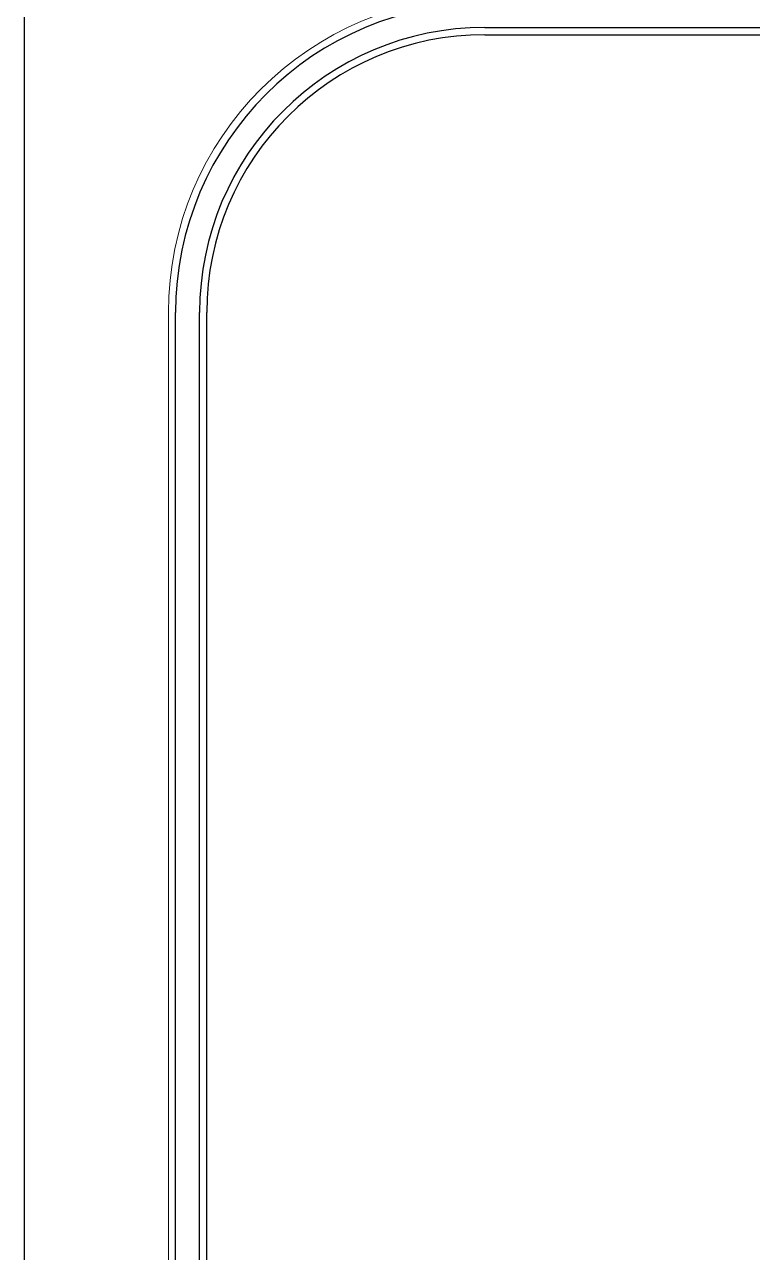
# Model space of a CAD drawing. Header units: millimetres. Extents: x 66027 to 360317, y -114806 to -64032.
# Drawn here: x 197982 to 198893, y -69572 to -68035 of the extents above; entities that cross this region are included whole.
import ezdxf

# ---------------------------------------------------------------- set-up
doc = ezdxf.new("R2010")
doc.units = ezdxf.units.MM
doc.header["$LTSCALE"] = 140
doc.linetypes.add('CENTER', pattern=[2, 1.25, -0.25, 0.25, -0.25])
doc.layers.add('C_CEN', color=1, linetype='CENTER')
doc.layers.add('DIM-SCALE', color=7, linetype='Continuous')
doc.layers.add('DITCH', color=7, linetype='Continuous', lineweight=0)
doc.layers.add('ROAD', color=4, linetype='Continuous', lineweight=0)
doc.styles.add('Arial', font='arial.ttf')
doc.dimstyles.new('일반도면_0050', dxfattribs={"dimtxt": 200, "dimasz": 200, "dimexe": 50, "dimexo": 250, "dimgap": 75, "dimtad": 1, "dimdec": 0, "dimzin": 0, "dimdsep": 46, "dimtxsty": 'Arial', "dimcen": -250, "dimclrd": 7, "dimclre": 7, "dimclrt": 2, "dimadec": 0, "dimazin": 0, "dimtfac": 1, "dimtdec": 0, "dimtix": 1, "dimtmove": 2, "dimatfit": 3, "dimfxl": 1, "dimtolj": 1, "dimtzin": 0, "dimarcsym": 0})

# ---------------------------------------------------------------- blocks, each defined once
blk = doc.blocks.new('KEY PLAN_NEW')
at = {"layer": 'C_CEN', "color": 253, "linetype": 'CENTER', "lineweight": -3, "ltscale": 10}
blk.add_line((-3077.31, -1871.94), (-3077.31, -473.99), dxfattribs=at)
at = {"layer": 'DITCH', "color": 253, "lineweight": -3}
for p, q in [((-2885.31, -983.42), (-1730.42, -983.42)), ((-2885.31, -986.42), (-1727.42, -986.42)), ((-3014.31, -1871.94), (-3014.31, -1102.41)), ((-3004.31, -1871.94), (-3004.31, -1102.41)), ((-3001.31, -1871.94), (-3001.31, -1102.41))]:
    blk.add_line(p, q, dxfattribs=at)
for radius in [129, 119, 116]:
    blk.add_arc((-2885.31, -1102.42), radius, 90, 180, dxfattribs=at)
at = {"layer": 'ROAD', "color": 253}
blk.add_line((-3017.31, -1871.94), (-3017.31, -1102.41), dxfattribs=at)
blk.add_arc((-2885.31, -1102.42), 132, 90, 180, dxfattribs=at)

msp = doc.modelspace()

# ---------------------------------------------------------------- block references
at = {"xscale": 3, "yscale": 3, "zscale": 3}
msp.add_blockref('KEY PLAN_NEW', (207214.4, -65088.2), dxfattribs=at)

# ---------------------------------------------------------------- leaders
at = {"layer": 'DIM-SCALE'}
msp.add_leader([(199518.8, -69252.3, -435.2), (198795.3, -72133.3, -435.2), (198435.3, -72133.3, -435.2)], dimstyle='일반도면_0050', override={"dimclrd": 1}, dxfattribs=at)

doc.saveas('drawing.dxf')
